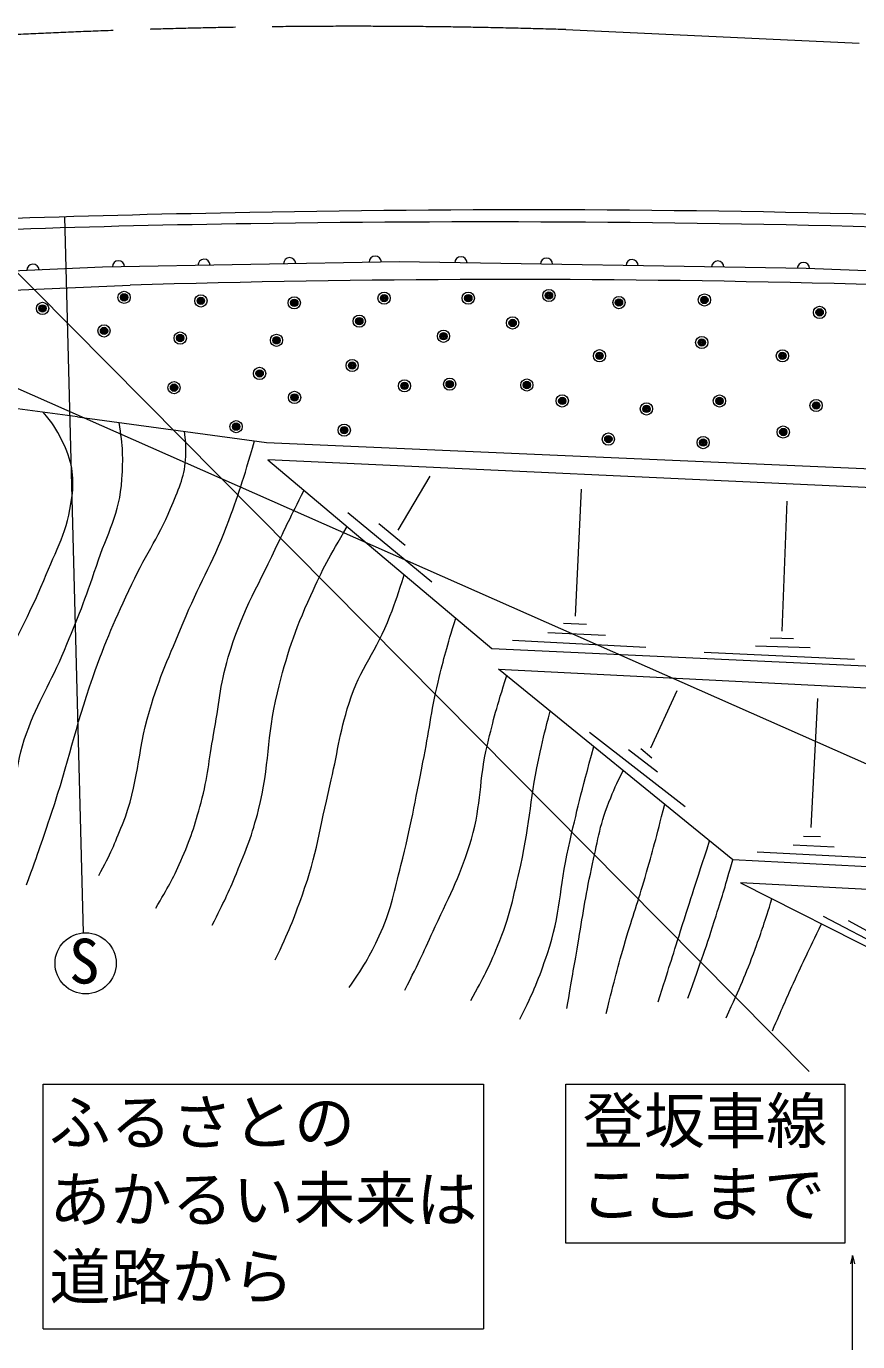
# Model space of a CAD drawing. Units: millimetres, scale not verified. Extents: x 40000 to 680000, y 20000 to 380000.
# Drawn here: x 99659 to 133643, y 235962 to 289734 of the extents above; entities that cross this region are included whole.
import ezdxf
from ezdxf.enums import TextEntityAlignment as Align

# ---------------------------------------------------------------- set-up
doc = ezdxf.new("R2010")
doc.units = ezdxf.units.MM
doc.header["$LTSCALE"] = 1000
doc.header["$PDMODE"] = 32
doc.header["$PDSIZE"] = 500
doc.linetypes.add('CHAIN', pattern=[18.5, 12, -1.5, 3.5, -1.5])
for name, color, linetype, lineweight in [('M-BGD', 7, 'Continuous', 13), ('M-BMK', 2, 'CHAIN', 13), ('M-STR-STRC', 7, 'Continuous', 13)]:
    doc.layers.add(name, color=color, linetype=linetype, lineweight=lineweight)
doc.styles.add('ＭＳ ゴシック', font='')
doc.styles.get('ＭＳ ゴシック').set_extended_font_data('MS Gothic')

msp = doc.modelspace()

# ---------------------------------------------------------------- linework, layer by layer
at = {"layer": 'M-BGD'}
for p, q in [((101225, 281944), (101978, 252673)), ((91007, 278607), (103906, 279151)), ((101755, 273776), (90179, 275274)), ((101755, 273776), (109478, 272719)), ((109478, 272719), (160989, 270475)), ((161363, 269603), (109537, 272014)), ((109537, 272014), (118686, 264299)), ((114863, 269135), (116164, 271351)), ((122103, 265618), (122356, 270818)), ((130552, 265004), (130762, 270329)), ((112799, 269859), (116230, 267019)), ((114074, 269411), (115139, 268517)), ((121616, 265329), (122563, 265290)), ((119539, 264641), (124982, 264356)), ((120972, 264948), (123339, 264843)), ((130065, 264741), (131025, 264714)), ((118686, 264299), (157580, 262492)), ((127370, 264149), (133510, 263860)), ((129461, 264412), (131696, 264346)), ((118966, 263461), (158672, 261443)), ((128538, 255662), (118966, 263461)), ((125185, 260238), (126257, 262585)), ((131747, 256979), (132010, 262257)), ((122678, 260878), (126596, 257845)), ((124274, 260168), (125457, 259257)), ((124773, 260212), (125229, 259835)), ((131431, 256624), (132128, 256611)), ((129538, 255993), (134587, 255730)), ((131011, 256269), (132680, 256190)), ((149973, 254544), (128538, 255662)), ((150325, 253629), (128851, 254714)), ((128851, 254714), (138572, 249814)), ((132231, 253354), (135071, 251864)), ((133248, 253185), (134335, 252595))]:
    msp.add_line(p, q, dxfattribs=at)
msp.add_lwpolyline([(166101, 279885), (161634, 278281), (154373, 278780), (143125, 279379), (131532, 279832), (114898, 280108), (102773, 279891), (90770, 279352)], dxfattribs=at)
for centre, radius in [((103656, 278654), 150), ((103656, 278654), 120), ((103656, 278654), 90), ((103656, 278654), 60), ((103656, 278654), 30), ((103656, 278654), 20), ((106796, 278509), 150), ((106796, 278509), 120), ((106796, 278509), 90), ((106796, 278509), 60), ((106796, 278509), 30), ((110613, 278428), 150), ((110613, 278428), 120), ((114284, 278621), 150), ((114284, 278621), 120), ((114284, 278621), 90), ((114284, 278621), 60), ((114284, 278621), 30), ((114284, 278621), 20), ((117726, 278621), 150), ((117726, 278621), 120), ((117726, 278621), 90), ((117726, 278621), 60), ((117726, 278621), 30), ((117726, 278621), 20), ((121023, 278730), 150), ((121023, 278730), 120), ((121023, 278730), 90), ((121023, 278730), 60), ((121023, 278730), 30), ((121023, 278730), 20), ((123885, 278440), 150), ((123885, 278440), 120), ((127377, 278547), 150), ((127377, 278547), 120), ((127377, 278547), 90), ((127377, 278547), 60), ((127377, 278547), 30), ((127377, 278547), 20), ((100323, 278203), 150), ((100323, 278203), 120), ((100323, 278203), 90), ((100323, 278203), 60), ((100323, 278203), 30), ((100323, 278203), 20), ((106796, 278509), 20), ((110613, 278428), 90), ((110613, 278428), 60), ((110613, 278428), 30), ((110613, 278428), 20), ((123885, 278440), 90), ((123885, 278440), 60), ((123885, 278440), 30), ((123885, 278440), 20), ((132087, 278040), 150), ((132087, 278040), 120), ((132087, 278040), 90), ((132087, 278040), 60), ((132087, 278040), 30), ((132087, 278040), 20), ((113270, 277679), 150), ((113270, 277679), 120), ((113270, 277679), 90), ((113270, 277679), 60), ((113270, 277679), 30), ((113270, 277679), 20), ((119538, 277607), 150), ((119538, 277607), 120), ((119538, 277607), 90), ((119538, 277607), 60), ((119538, 277607), 30), ((119538, 277607), 20), ((102835, 277281), 150), ((102835, 277281), 120), ((102835, 277281), 90), ((102835, 277281), 60), ((102835, 277281), 30), ((102835, 277281), 20), ((105951, 276991), 150), ((105951, 276991), 120), ((105951, 276991), 90), ((105951, 276991), 60), ((105951, 276991), 30), ((105951, 276991), 20), ((109888, 276898), 150), ((109888, 276898), 120), ((109888, 276898), 90), ((109888, 276898), 60), ((109888, 276898), 30), ((116712, 277063), 150), ((116712, 277063), 120), ((116712, 277063), 90), ((116712, 277063), 60), ((116712, 277063), 30), ((116712, 277063), 20), ((127268, 276808), 150), ((127268, 276808), 120), ((109888, 276898), 20), ((123088, 276266), 150), ((123088, 276266), 120), ((127268, 276808), 90), ((127268, 276808), 60), ((127268, 276808), 30), ((127268, 276808), 20), ((130565, 276264), 150), ((112980, 275868), 150), ((112980, 275868), 120), ((112980, 275868), 90), ((112980, 275868), 60), ((112980, 275868), 30), ((112980, 275868), 20), ((123088, 276266), 90), ((123088, 276266), 60), ((123088, 276266), 30), ((123088, 276266), 20), ((130565, 276264), 120), ((130565, 276264), 90), ((130565, 276264), 60), ((130565, 276264), 30), ((130565, 276264), 20), ((109196, 275546), 150), ((109196, 275546), 120), ((109196, 275546), 90), ((109196, 275546), 60), ((109196, 275546), 30), ((109196, 275546), 20), ((105697, 274962), 150), ((105697, 274962), 120), ((105697, 274962), 90), ((105697, 274962), 60), ((105697, 274962), 30), ((105697, 274962), 20), ((115117, 275035), 150), ((115117, 275035), 120), ((115117, 275035), 90), ((115117, 275035), 60), ((115117, 275035), 30), ((115117, 275035), 20), ((116965, 275107), 150), ((116965, 275107), 120), ((116965, 275107), 90), ((116965, 275107), 60), ((116965, 275107), 30), ((116965, 275107), 20), ((120117, 275071), 150), ((120117, 275071), 120), ((120117, 275071), 90), ((120117, 275071), 60), ((120117, 275071), 30), ((120117, 275071), 20), ((110625, 274564), 150), ((110625, 274564), 120), ((110625, 274564), 90), ((110625, 274564), 60), ((110625, 274564), 30), ((110625, 274564), 20), ((121567, 274419), 150), ((121567, 274419), 120), ((121567, 274419), 90), ((121567, 274419), 60), ((121567, 274419), 30), ((121567, 274419), 20), ((125008, 274093), 150), ((127992, 274417), 150), ((127992, 274417), 120), ((127992, 274417), 90), ((127992, 274417), 60), ((127992, 274417), 30), ((127992, 274417), 20), ((131942, 274235), 150), ((131942, 274235), 120), ((131942, 274235), 90), ((131942, 274235), 60), ((131942, 274235), 30), ((131942, 274235), 20), ((125008, 274093), 120), ((125008, 274093), 90), ((125008, 274093), 60), ((125008, 274093), 30), ((125008, 274093), 20), ((108234, 273368), 150), ((108234, 273368), 120), ((108234, 273368), 90), ((108234, 273368), 60), ((108234, 273368), 30), ((108234, 273368), 20), ((112654, 273223), 150), ((112654, 273223), 120), ((112654, 273223), 90), ((112654, 273223), 60), ((112654, 273223), 30), ((112654, 273223), 20), ((130601, 273149), 150), ((130601, 273149), 120), ((130601, 273149), 90), ((130601, 273149), 60), ((130601, 273149), 30), ((130601, 273149), 20), ((123451, 272861), 150), ((123451, 272861), 120), ((123451, 272861), 90), ((123451, 272861), 60), ((123451, 272861), 30), ((123451, 272861), 20), ((127327, 272716), 150), ((127327, 272716), 120), ((127327, 272716), 90), ((127327, 272716), 60), ((127327, 272716), 30), ((127327, 272716), 20), ((102083, 251428), 1250)]:
    msp.add_circle(centre, radius, dxfattribs=at)
for centre, radius, start, end in [((116841, -234484), 516664, 90.89147, 95.15328), ((119987, -269490), 551721, 85.09775, 91.1616), ((115160, -180787), 462494, 90.78267, 95.54003), ((118310, -335939), 617676, 85.4659, 90.87827), ((103426, 279902), 250, 1.025, 181.025), ((106925, 279965), 250, 1.025, 181.025), ((110425, 280028), 250, 1.025, 181.025), ((113924, 280090), 250, 1.025, 181.025), ((117424, 280066), 250, 359.0519, 179.0519), ((120923, 280008), 250, 359.0519, 179.0519), ((124423, 279950), 250, 359.0519, 179.0519), ((99929, 279763), 250, 2.5692, 182.5692), ((127922, 279892), 250, 359.0519, 179.0519), ((131422, 279834), 250, 359.0519, 179.0519), ((119430, -236301), 515686, 85.33101, 91.72506)]:
    msp.add_arc(centre, radius, start, end, dxfattribs=at)
for points, knots in [([(95746, 256715), (96275, 257767), (96409, 258060), (96811, 258934), (97572, 260592), (97851, 261585), (98579, 263259), (99237, 264772), (99742, 265559), (100371, 267085), (100903, 268374), (101342, 269082), (101521, 270466), (101639, 271387), (101527, 271976), (101115, 272808), (100874, 273293), (100738, 273509), (100342, 273958)], [0, 0, 0, 0, 1, 1, 1, 2, 2, 2, 3, 3, 3, 4, 4, 4, 5, 5, 5, 6, 6, 6, 6]), ([(97443, 255557), (98027, 256233), (98209, 256524), (98597, 257209), (99322, 258487), (99163, 259435), (99662, 260818), (100160, 262196), (100656, 262877), (101220, 264229), (101773, 265556), (102071, 266306), (102522, 267671), (102975, 269043), (103476, 269778), (103567, 271221), (103624, 272127), (103612, 272528), (103455, 273543)], [0, 0, 0, 0, 1, 1, 1, 2, 2, 2, 3, 3, 3, 4, 4, 4, 5, 5, 5, 6, 6, 6, 6]), ([(99672, 254645), (100181, 256048), (100307, 256425), (100692, 257573), (101413, 259720), (101625, 260985), (102379, 263120), (102916, 264644), (103285, 265476), (103976, 266936), (104599, 268254), (105115, 268914), (105662, 270264), (105971, 271027), (106174, 271483), (106180, 272305), (106183, 272647), (106186, 272795), (106122, 273178)], [0, 0, 0, 0, 1, 1, 1, 2, 2, 2, 3, 3, 3, 4, 4, 4, 5, 5, 5, 6, 6, 6, 6]), ([(102620, 255015), (103124, 255944), (103253, 256270), (103587, 257105), (104276, 258833), (104167, 259954), (104691, 261740), (105116, 263188), (105497, 263953), (106072, 265349), (106715, 266911), (107248, 267713), (107846, 269293), (108355, 270635), (108506, 271121), (108988, 272786)], [0, 0, 0, 0, 1, 1, 1, 2, 2, 2, 3, 3, 3, 4, 4, 4, 5, 5, 5, 5]), ([(104947, 253683), (105468, 254558), (105624, 254836), (105973, 255616), (106375, 256517), (106543, 257050), (106801, 258002), (107091, 259068), (107110, 259698), (107314, 260783), (107546, 262020), (107560, 262741), (107916, 263948), (108447, 265753), (109035, 266663), (109838, 268364), (110285, 269309), (110432, 269620), (111014, 270769)], [0, 0, 0, 0, 1, 1, 1, 2, 2, 2, 3, 3, 3, 4, 4, 4, 5, 5, 5, 6, 6, 6, 6]), ([(107260, 252996), (107758, 253977), (107897, 254265), (108246, 255106), (108659, 256100), (108888, 256665), (109153, 257709), (109617, 259539), (109475, 260647), (109922, 262482), (110313, 264081), (110607, 264971), (111288, 266470), (111802, 267602), (112021, 268012), (112778, 269281)], [0, 0, 0, 0, 1, 1, 1, 2, 2, 2, 3, 3, 3, 4, 4, 4, 5, 5, 5, 5]), ([(109838, 251566), (110411, 252781), (110562, 253168), (110943, 254228), (111549, 255918), (111647, 256940), (112067, 258685), (112383, 260002), (112445, 260771), (112851, 262063), (113311, 263526), (113982, 264181), (114522, 265617), (114769, 266274), (114860, 266505), (115109, 267315)], [0, 0, 0, 0, 1, 1, 1, 2, 2, 2, 3, 3, 3, 4, 4, 4, 5, 5, 5, 5]), ([(112861, 250442), (113527, 251438), (113752, 251787), (114162, 252729), (114602, 253739), (114700, 254363), (114971, 255431), (115385, 257063), (115542, 257996), (115873, 259647), (116130, 260926), (116192, 261661), (116494, 262930), (116740, 263960), (116838, 264310), (117211, 265543)], [0, 0, 0, 0, 1, 1, 1, 2, 2, 2, 3, 3, 3, 4, 4, 4, 5, 5, 5, 5]), ([(115134, 250328), (115751, 251566), (115912, 251905), (116376, 252931), (116999, 254310), (117437, 255057), (117855, 256511), (118276, 257975), (118156, 258874), (118506, 260357), (118770, 261475), (118880, 261866), (119299, 263189)], [0, 0, 0, 0, 1, 1, 1, 2, 2, 2, 3, 3, 3, 4, 4, 4, 4]), ([(117826, 249914), (118389, 250907), (118552, 251239), (118920, 252133), (119433, 253377), (119575, 254132), (119867, 255446), (120263, 257232), (120258, 258277), (120666, 260061), (120816, 260720), (120862, 260944), (121075, 261742)], [0, 0, 0, 0, 1, 1, 1, 2, 2, 2, 3, 3, 3, 4, 4, 4, 4]), ([(119837, 249145), (120431, 250345), (120596, 250757), (120961, 251837), (121512, 253466), (121442, 254478), (121819, 256156), (122185, 257781), (122326, 258315), (122853, 260293)], [0, 0, 0, 0, 1, 1, 1, 2, 2, 2, 3, 3, 3, 3]), ([(121760, 249589), (121972, 250854), (122026, 251176), (122204, 252192), (122416, 253406), (122495, 254095), (122766, 255298), (123007, 256370), (123069, 256999), (123476, 258020), (123681, 258533), (123759, 258728), (124063, 259308)], [0, 0, 0, 0, 1, 1, 1, 2, 2, 2, 3, 3, 3, 4, 4, 4, 4]), ([(123358, 249382), (123724, 250825), (123819, 251210), (124156, 252369), (124451, 253380), (124661, 253932), (124955, 254943), (125293, 256103), (125387, 256488), (125754, 257931)], [0, 0, 0, 0, 1, 1, 1, 2, 2, 2, 3, 3, 3, 3]), ([(125487, 249855), (125932, 251267), (126044, 251622), (126405, 252754), (126863, 254194), (127009, 254645), (127588, 256436)], [0, 0, 0, 0, 1, 1, 1, 2, 2, 2, 2]), ([(126700, 250003), (127276, 251620), (127437, 252047), (127854, 253375), (128134, 254265), (128223, 254557), (128538, 255662)], [0, 0, 0, 0, 1, 1, 1, 2, 2, 2, 2]), ([(128268, 249204), (128864, 250528), (129043, 250896), (129452, 252014), (129742, 252808), (129834, 253082), (130137, 254066)], [0, 0, 0, 0, 1, 1, 1, 2, 2, 2, 2]), ([(130161, 248672), (130567, 249618), (130675, 249866), (131019, 250624), (131452, 251576), (131603, 251879), (132169, 253042)], [0, 0, 0, 0, 1, 1, 1, 2, 2, 2, 2])]:
    msp.add_open_spline(points, degree=3, knots=knots, dxfattribs=at)
for p in [(103656, 278654), (106796, 278509), (110613, 278428), (114284, 278621), (117726, 278621), (121023, 278730), (123885, 278440), (127377, 278547), (100323, 278203), (132087, 278040), (102835, 277281), (113270, 277679), (119538, 277607), (105951, 276991), (109888, 276898), (116712, 277063), (127268, 276808), (123088, 276266), (130565, 276264), (112980, 275868), (109196, 275546), (116965, 275107), (120117, 275071), (105697, 274962), (110625, 274564), (115117, 275035), (121567, 274419), (125008, 274093), (127992, 274417), (131942, 274235), (108234, 273368), (112654, 273223), (130601, 273149), (123451, 272861), (127327, 272716)]:
    msp.add_point(p, dxfattribs=at)
at = {"layer": 'M-BMK'}
msp.add_line((121713, 289600), (168679, 287419), dxfattribs=at)
msp.add_arc((113042, 10568), 279166, 88.22013, 98.95953, dxfattribs=at)
at = {"layer": 'M-STR-STRC'}
for p, q in [((131666, 247005), (91538, 287477)), ((91007, 278607), (180815, 238868)), ((100347, 246484), (118347, 246484)), ((100347, 236484), (100347, 246484)), ((118347, 246484), (118347, 236484)), ((121715, 246484), (133115, 246484)), ((121715, 239984), (121715, 246484)), ((133115, 246484), (133115, 239984)), ((133115, 239984), (121715, 239984)), ((133427, 239484), (133344, 239151)), ((133427, 235441), (133427, 239484)), ((133427, 239484), (133510, 239151)), ((100347, 236484), (118347, 236484))]:
    msp.add_line(p, q, dxfattribs=at)

# ---------------------------------------------------------------- texts
at = {"layer": 'M-BGD', "style": 'ＭＳ ゴシック'}
msp.add_text('S', height=1833, dxfattribs=at).set_placement((101404, 250054), align=Align.BOTTOM_LEFT)
at = {"layer": 'M-STR-STRC', "style": 'ＭＳ ゴシック'}
for s, p in [('ふるさとの', (100598, 243463)), ('登坂車線', (122402, 243525)), ('ここまで', (122310, 240532)), ('あかるい未来は', (100598, 240310)), ('道路から', (100598, 237155))]:
    msp.add_text(s, height=1833, dxfattribs=at).set_placement(p, align=Align.BOTTOM_LEFT)

doc.saveas('drawing.dxf')
